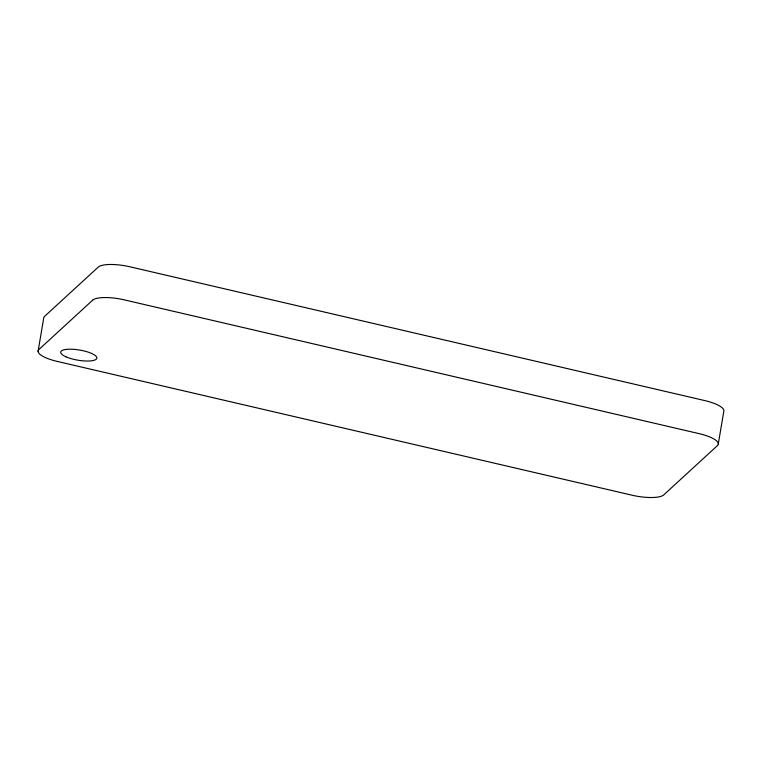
<?xml version="1.0" encoding="UTF-8"?>
<svg xmlns="http://www.w3.org/2000/svg" width="762" height="762" viewBox="0 0 762 762"><rect width="100%" height="100%" fill="white"/><g stroke="black" fill="none" stroke-linecap="round" stroke-linejoin="round"><path stroke-width="1.14" d="M38.1 351.244L43.691 318.173A26.213 7.353 9.6 0 1 44.577 316.382L98.222 267.129A26.213 7.353 9.6 0 1 129.911 266.786L704.726 400.574A26.213 7.353 9.6 0 1 723.9 410.756L718.309 443.827M92.621 300.209L38.986 349.453A26.213 7.353 9.6 0 0 57.274 361.426L632.089 495.214A26.213 7.353 9.6 0 0 663.778 494.871L717.423 445.618A26.213 7.353 9.6 0 0 699.135 433.645L124.32 299.866A26.213 7.353 9.6 0 0 92.621 300.209M65.951 356.807A18.345 5.153 9.6 0 0 96.26 359.188A18.345 5.153 9.6 0 0 74.085 349.348A18.345 5.153 9.6 0 0 65.951 356.807"/></g></svg>
